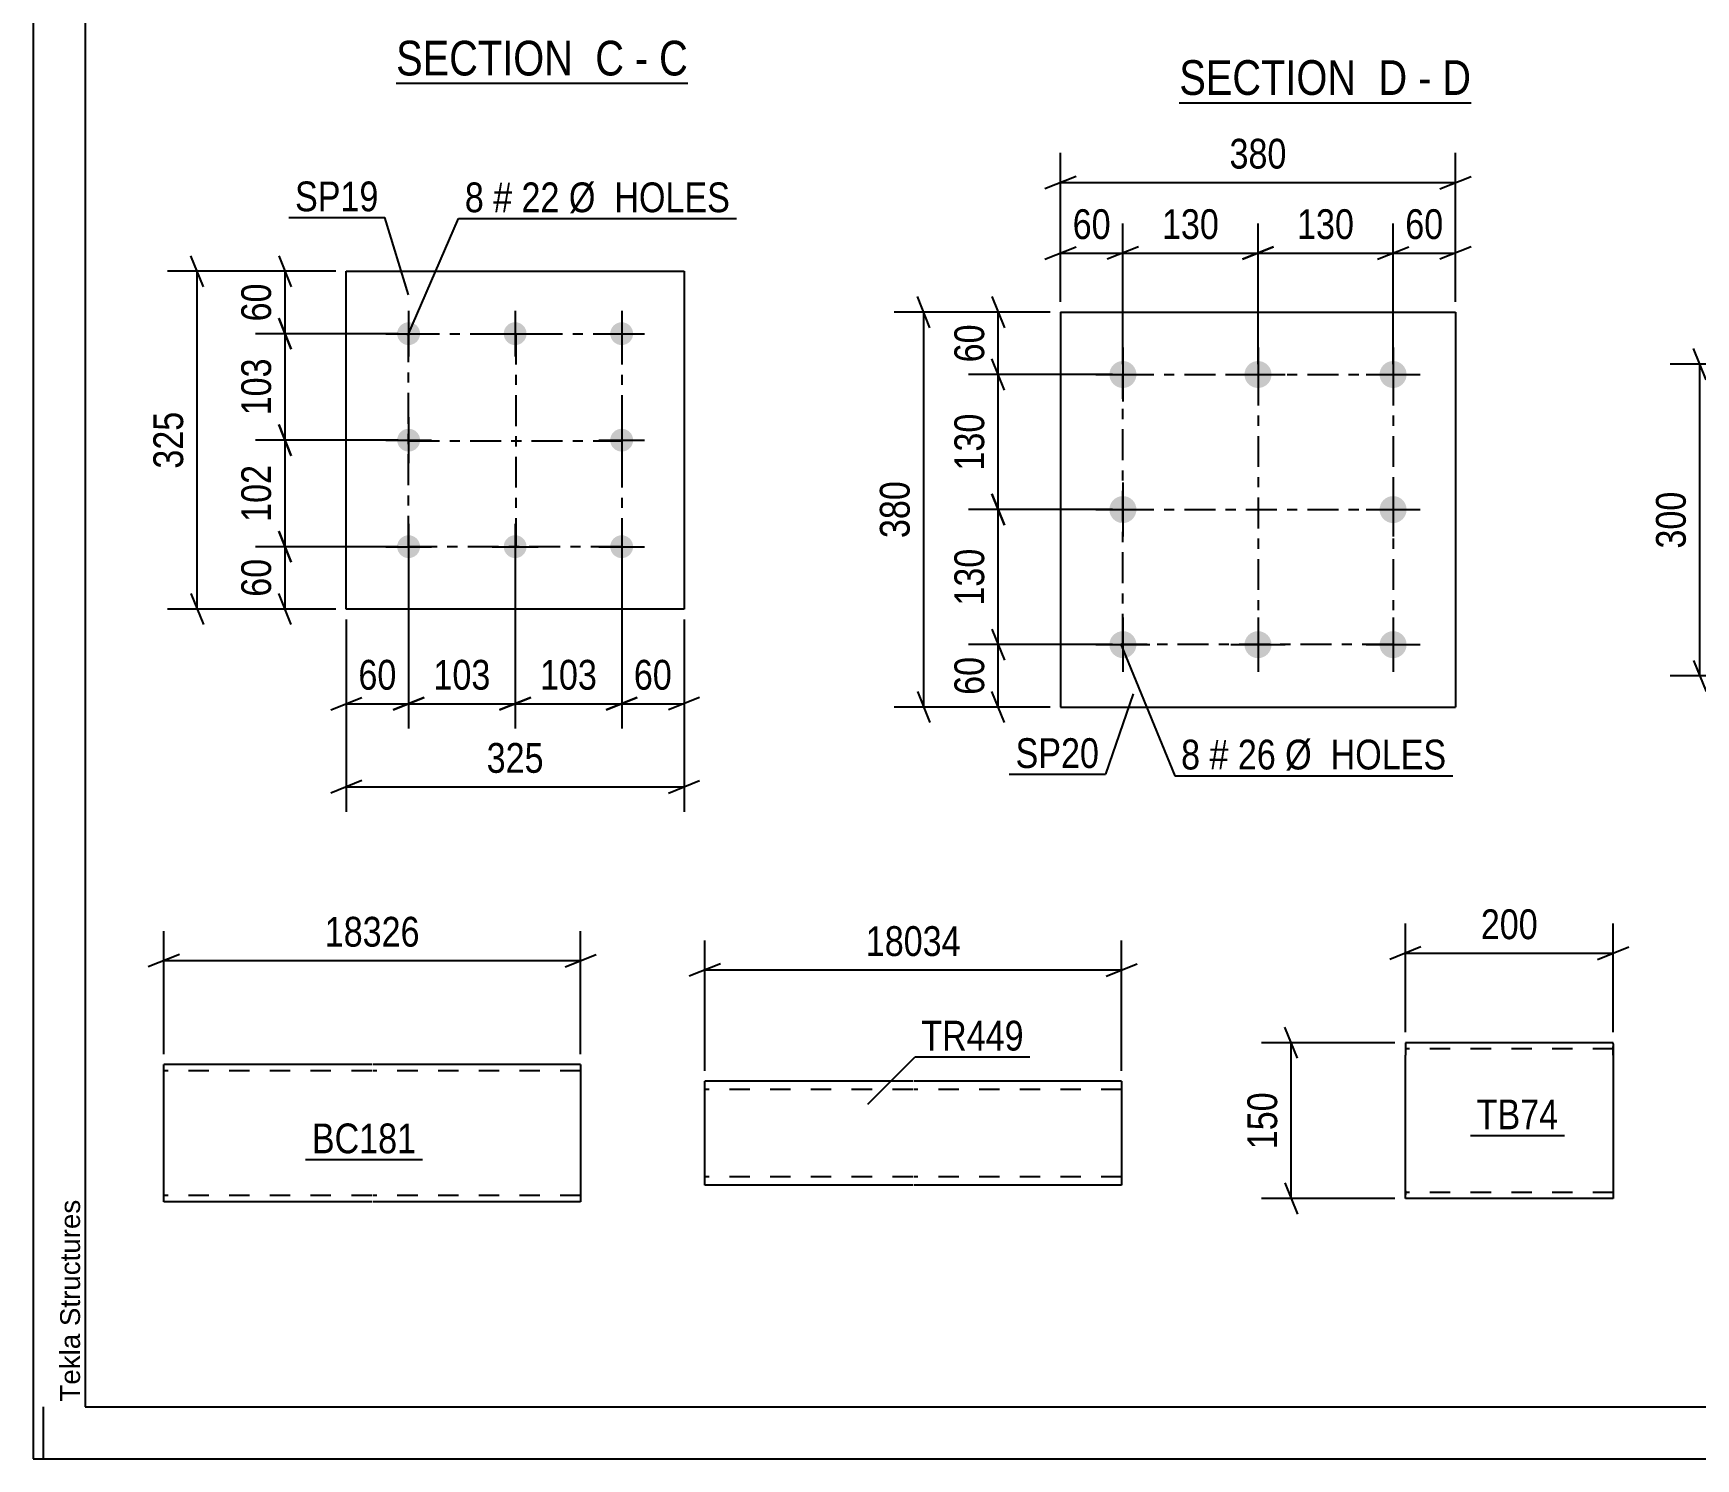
# Model space of a CAD drawing. Header units: millimetres. Extents: x 0 to 841, y 0 to 594.
# Drawn here: x 0 to 160, y 0 to 137.2 of the extents above; entities that cross this region are included whole.
import ezdxf

# ---------------------------------------------------------------- set-up
doc = ezdxf.new("R2010")
doc.units = ezdxf.units.MM
doc.linetypes.add('DXK_LINE_DOT2', pattern=[3.9198, 1.9599, -1.9599])
doc.linetypes.add('DXK_LINE_DOT3', pattern=[5.9187, 2.979, -0.9799, 0.9799, -0.9799])
doc.styles.add('Arial', font='ARIAL.TTF', dxfattribs={"height": 0.2})
doc.styles.add('Arial Narrow', font='ARIALN.TTF', dxfattribs={"height": 0.2})

# ---------------------------------------------------------------- blocks, each defined once
blk = doc.blocks.new('Unknown-318888112-18 - 7447')
at = {"color": 6, "linetype": 'Continuous'}
blk.add_line((110.28, 130.51), (138.35, 130.51), dxfattribs=at)
at = {"color": 0, "linetype": 'Continuous'}
for points in [[(128.39, 131.26), (128.39, 134.76), (110.28, 134.76), (110.28, 131.26)], [(132.21, 131.26), (132.21, 134.76), (129.44, 134.76), (129.44, 131.26)], [(134.53, 131.26), (134.53, 134.76), (133.26, 134.76), (133.26, 131.26)], [(138.35, 131.26), (138.35, 134.76), (135.58, 134.76), (135.58, 131.26)]]:
    blk.add_wipeout(points, dxfattribs=at)
at = {"color": 7, "linetype": 'Continuous', "style": 'Arial Narrow'}
for s, p in [('SECTION ', (110.28, 131.26)), ('D', (129.44, 131.26)), ('D', (135.58, 131.26)), ('-', (133.26, 131.26))]:
    blk.add_text(s, height=3.34, dxfattribs=at).set_placement(p)
blk = doc.blocks.new('Unknown-318888112-1133')
at = {"color": 5, "linetype": 'Continuous'}
for p, q in [((0, 594), (0, 0)), ((5, 589), (5, 5)), ((1, 0), (1, 5)), ((5, 5), (836, 5)), ((0, 0), (841, 0))]:
    blk.add_line(p, q, dxfattribs=at)
at = {"color": 174, "linetype": 'Continuous', "style": 'Arial'}
blk.add_text('Tekla Structures', height=1.9102, rotation=90, dxfattribs=at).set_placement((4.5, 5.5))
blk = doc.blocks.new('Unknown-318888112-13 - 2100')
at = {"color": 6, "linetype": 'Continuous'}
blk.add_line((34.92, 132.38), (62.99, 132.38), dxfattribs=at)
at = {"color": 0, "linetype": 'Continuous'}
for points in [[(53.03, 133.13), (53.03, 136.63), (34.92, 136.63), (34.92, 133.13)], [(56.85, 133.13), (56.85, 136.63), (54.08, 136.63), (54.08, 133.13)], [(59.17, 133.13), (59.17, 136.63), (57.9, 136.63), (57.9, 133.13)], [(62.99, 133.13), (62.99, 136.63), (60.22, 136.63), (60.22, 133.13)]]:
    blk.add_wipeout(points, dxfattribs=at)
at = {"color": 7, "linetype": 'Continuous', "style": 'Arial Narrow'}
for s, p in [('SECTION ', (34.92, 133.13)), ('C', (54.08, 133.13)), ('C', (60.22, 133.13)), ('-', (57.9, 133.13))]:
    blk.add_text(s, height=3.34, dxfattribs=at).set_placement(p)
blk = doc.blocks.new('Bolt-318888112-2651 - 2617')
at = {"linetype": 'Continuous'}
for points in [[(104.85, 105.65, -1), (104.85, 103.05, -1)], [(117.85, 105.65, -1), (117.85, 103.05, -1)], [(130.85, 105.65, -1), (130.85, 103.05, -1)], [(104.85, 92.65, -1), (104.85, 90.05, -1)], [(130.85, 92.65, -1), (130.85, 90.05, -1)], [(104.85, 79.65, -1), (104.85, 77.05, -1)], [(117.85, 79.65, -1), (117.85, 77.05, -1)], [(130.85, 79.65, -1), (130.85, 77.05, -1)]]:
    blk.add_hatch(color=1, dxfattribs=at).paths.add_polyline_path(points)
at = {"color": 1, "linetype": 'Continuous'}
for p, q in [((104.85, 106.95), (104.85, 101.75)), ((117.85, 106.95), (117.85, 101.75)), ((130.85, 106.95), (130.85, 101.75)), ((102.25, 104.35), (107.45, 104.35)), ((115.25, 104.35), (120.45, 104.35)), ((128.25, 104.35), (133.45, 104.35)), ((104.85, 93.95), (104.85, 88.75)), ((130.85, 93.95), (130.85, 88.75)), ((102.25, 91.35), (107.45, 91.35)), ((128.25, 91.35), (133.45, 91.35)), ((104.85, 80.95), (104.85, 75.75)), ((117.85, 80.95), (117.85, 75.75)), ((130.85, 80.95), (130.85, 75.75)), ((102.25, 78.35), (107.45, 78.35)), ((115.25, 78.35), (120.45, 78.35)), ((128.25, 78.35), (133.45, 78.35))]:
    blk.add_line(p, q, dxfattribs=at)
blk = doc.blocks.new('Part-318888112-2666 - 2617')
at = {"color": 2, "linetype": 'Continuous'}
for p, q in [((98.85, 110.35), (98.85, 72.35)), ((98.85, 110.35), (136.85, 110.35)), ((136.85, 110.35), (136.85, 72.35)), ((98.85, 72.35), (136.85, 72.35))]:
    blk.add_line(p, q, dxfattribs=at)
blk = doc.blocks.new('Part-318888112-2783 - 2768')
at = {"color": 2, "linetype": 'Continuous'}
for p, q in [((132.03, 40.04), (132.03, 38.84)), ((152.03, 40.04), (132.03, 40.04)), ((152.03, 39.94), (152.03, 40.04)), ((132.03, 25.78), (132.03, 38.84)), ((152.03, 39.94), (152.03, 38.84)), ((152.03, 38.84), (152.03, 25.04)), ((132.03, 25.13), (132.03, 25.78)), ((132.03, 25.04), (132.03, 25.13)), ((152.03, 25.04), (132.03, 25.04))]:
    blk.add_line(p, q, dxfattribs=at)
at = {"color": 7, "linetype": 'DXK_LINE_DOT2'}
for p, q in [((152.03, 39.44), (132.03, 39.44)), ((152.03, 38.84), (152.03, 39.68)), ((132.03, 25.78), (132.03, 25.39)), ((132.03, 25.64), (132.03, 25.68)), ((152.03, 25.64), (132.03, 25.64)), ((152.03, 25.64), (152.03, 25.68))]:
    blk.add_line(p, q, dxfattribs=at)
blk = doc.blocks.new('Part-318888112-2859 - 2853')
at = {"color": 2, "linetype": 'Continuous'}
for p, q in [((30.12, 81.78), (30.12, 114.28)), ((30.12, 114.28), (62.62, 114.28)), ((62.62, 114.28), (62.62, 81.78)), ((62.62, 81.78), (30.12, 81.78))]:
    blk.add_line(p, q, dxfattribs=at)
blk = doc.blocks.new('Bolt-318888112-2892 - 2853')
at = {"linetype": 'Continuous'}
for points in [[(36.12, 109.38, -1), (36.12, 107.18, -1)], [(46.37, 109.38, -1), (46.37, 107.18, -1)], [(56.62, 109.38, -1), (56.62, 107.18, -1)], [(36.12, 99.13, -1), (36.12, 96.93, -1)], [(56.62, 99.13, -1), (56.62, 96.93, -1)], [(36.12, 88.88, -1), (36.12, 86.68, -1)], [(46.37, 88.88, -1), (46.37, 86.68, -1)], [(56.62, 88.88, -1), (56.62, 86.68, -1)]]:
    blk.add_hatch(color=1, dxfattribs=at).paths.add_polyline_path(points)
at = {"color": 1, "linetype": 'Continuous'}
for p, q in [((36.12, 110.48), (36.12, 106.08)), ((46.37, 110.48), (46.37, 106.08)), ((56.62, 110.48), (56.62, 106.08)), ((33.92, 108.28), (38.32, 108.28)), ((44.17, 108.28), (48.57, 108.28)), ((54.42, 108.28), (58.82, 108.28)), ((36.12, 100.23), (36.12, 95.83)), ((56.62, 100.23), (56.62, 95.83)), ((33.92, 98.03), (38.32, 98.03)), ((54.42, 98.03), (58.82, 98.03)), ((36.12, 89.98), (36.12, 85.58)), ((46.37, 89.98), (46.37, 85.58)), ((56.62, 89.98), (56.62, 85.58)), ((33.92, 87.78), (38.32, 87.78)), ((44.17, 87.78), (48.57, 87.78)), ((54.42, 87.78), (58.82, 87.78))]:
    blk.add_line(p, q, dxfattribs=at)
blk = doc.blocks.new('Part-318888112-2384 - 2380')
at = {"color": 2, "linetype": 'Continuous'}
for p, q in [((32.57, 37.94), (12.57, 37.94)), ((12.57, 25.94), (12.57, 37.94)), ((52.67, 37.94), (32.67, 37.94)), ((52.67, 37.94), (52.67, 24.74)), ((12.57, 25.09), (12.57, 25.94)), ((12.57, 24.83), (12.57, 25.09)), ((12.57, 24.74), (12.57, 24.83)), ((32.57, 24.74), (12.57, 24.74)), ((52.67, 24.74), (32.67, 24.74))]:
    blk.add_line(p, q, dxfattribs=at)
at = {"color": 7, "linetype": 'DXK_LINE_DOT2'}
for p, q in [((32.57, 37.34), (12.57, 37.34)), ((52.67, 37.34), (32.67, 37.34)), ((12.57, 25.38), (12.57, 25.94)), ((12.57, 25.34), (12.57, 25.38)), ((12.57, 25.34), (12.57, 25.38)), ((12.57, 25.09), (12.57, 25.38)), ((32.57, 25.34), (12.57, 25.34)), ((12.57, 24.74), (12.57, 24.74)), ((52.67, 25.34), (32.67, 25.34)), ((52.67, 25.34), (52.67, 25.38))]:
    blk.add_line(p, q, dxfattribs=at)
blk = doc.blocks.new('Part-318888112-6880 - 6872')
at = {"color": 2, "linetype": 'Continuous'}
for p, q in [((84.63, 36.34), (64.63, 36.34)), ((64.63, 27.94), (64.63, 36.34)), ((104.73, 36.34), (84.73, 36.34)), ((104.73, 36.34), (104.73, 26.34)), ((64.63, 26.34), (64.63, 27.94)), ((84.63, 26.34), (64.63, 26.34)), ((104.73, 26.34), (84.73, 26.34))]:
    blk.add_line(p, q, dxfattribs=at)
at = {"color": 7, "linetype": 'DXK_LINE_DOT2'}
for p, q in [((84.63, 35.54), (64.63, 35.54)), ((104.73, 35.54), (84.73, 35.54)), ((64.63, 26.46), (64.63, 27.94)), ((64.63, 27.14), (64.63, 27.2)), ((104.73, 27.14), (104.73, 27.2)), ((84.63, 27.14), (64.63, 27.14)), ((104.73, 27.14), (84.73, 27.14))]:
    blk.add_line(p, q, dxfattribs=at)
blk = doc.blocks.new('Rectangle-318888112-2753 - 2617')
at = {"color": 1, "linetype": 'DXK_LINE_DOT3'}
blk.add_lwpolyline([(104.85, 104.35), (130.85, 104.35), (130.85, 78.35), (104.85, 78.35), (104.85, 104.35)], close=True, dxfattribs=at)
blk = doc.blocks.new('Rectangle-318888112-2979 - 2853')
at = {"color": 1, "linetype": 'DXK_LINE_DOT3'}
blk.add_lwpolyline([(36.12, 108.28), (56.62, 108.28), (56.62, 87.78), (36.12, 87.78), (36.12, 108.28)], close=True, dxfattribs=at)
blk = doc.blocks.new('Line-318888112-2746 - 2617')
at = {"color": 1, "linetype": 'DXK_LINE_DOT3'}
blk.add_line((117.85, 104.35), (117.85, 78.35), dxfattribs=at)
blk = doc.blocks.new('Line-318888112-2972 - 2853')
at = {"color": 1, "linetype": 'DXK_LINE_DOT3'}
blk.add_line((46.42, 108.28), (46.42, 87.78), dxfattribs=at)
blk = doc.blocks.new('Line-318888112-2739 - 2617')
at = {"color": 1, "linetype": 'DXK_LINE_DOT3'}
blk.add_line((104.85, 91.35), (130.85, 91.35), dxfattribs=at)
blk = doc.blocks.new('Line-318888112-2965 - 2853')
at = {"color": 1, "linetype": 'DXK_LINE_DOT3'}
blk.add_line((36.12, 97.98), (56.62, 97.98), dxfattribs=at)
blk = doc.blocks.new('StraightDimension-318888112-2668 - 2617')
at = {"color": 7, "linetype": 'Continuous'}
for p, q in [((98.85, 111.35), (98.85, 125.67)), ((136.85, 111.35), (136.85, 125.67)), ((100.35, 123.42), (97.35, 122.22)), ((135.35, 122.22), (138.35, 123.42)), ((98.85, 122.82), (136.85, 122.82))]:
    blk.add_line(p, q, dxfattribs=at)
at = {"color": 0}
blk.add_wipeout([(121.19, 123.57), (121.19, 127.77), (114.51, 127.77), (114.51, 123.57)], dxfattribs=at)
at = {"color": 3, "style": 'Arial Narrow'}
blk.add_text('380', height=2.863, dxfattribs=at).set_placement((115.11, 124.17))
blk = doc.blocks.new('StraightDimension-318888112-2681 - 2617')
at = {"color": 7, "linetype": 'Continuous'}
for p, q in [((98.85, 111.35), (98.85, 118.89)), ((104.85, 105.35), (104.85, 118.89)), ((97.35, 115.44), (100.35, 116.64)), ((98.85, 116.04), (104.85, 116.04)), ((106.35, 116.64), (103.35, 115.44))]:
    blk.add_line(p, q, dxfattribs=at)
at = {"color": 0}
blk.add_wipeout([(104.28, 116.79), (104.28, 120.99), (99.42, 120.99), (99.42, 116.79)], dxfattribs=at)
at = {"color": 3, "style": 'Arial Narrow'}
blk.add_text('60', height=2.863, dxfattribs=at).set_placement((100.02, 117.39))
blk = doc.blocks.new('StraightDimension-318888112-2691 - 2617')
at = {"color": 7, "linetype": 'Continuous'}
for p, q in [((130.85, 105.35), (130.85, 118.89)), ((136.85, 111.35), (136.85, 118.89)), ((129.35, 115.44), (132.35, 116.64)), ((130.85, 116.04), (136.85, 116.04)), ((138.35, 116.64), (135.35, 115.44))]:
    blk.add_line(p, q, dxfattribs=at)
at = {"color": 0}
blk.add_wipeout([(136.28, 116.79), (136.28, 120.99), (131.42, 120.99), (131.42, 116.79)], dxfattribs=at)
at = {"color": 3, "style": 'Arial Narrow'}
blk.add_text('60', height=2.863, dxfattribs=at).set_placement((132.02, 117.39))
blk = doc.blocks.new('StraightDimension-318888112-2704 - 2617')
at = {"color": 7, "linetype": 'Continuous'}
for p, q in [((86.28, 108.85), (85.08, 111.85)), ((97.85, 110.35), (82.83, 110.35)), ((85.68, 72.35), (85.68, 110.35)), ((85.08, 73.85), (86.28, 70.85)), ((97.85, 72.35), (82.83, 72.35))]:
    blk.add_line(p, q, dxfattribs=at)
at = {"color": 0}
blk.add_wipeout([(84.93, 94.69), (80.73, 94.69), (80.73, 88.01), (84.93, 88.01)], dxfattribs=at)
at = {"color": 3, "style": 'Arial Narrow'}
blk.add_text('380', height=2.863, rotation=90.0002, dxfattribs=at).set_placement((84.33, 88.61))
blk = doc.blocks.new('StraightDimension-318888112-2719 - 2617')
at = {"color": 7, "linetype": 'Continuous'}
for p, q in [((92.25, 79.85), (93.45, 76.85)), ((103.85, 78.35), (90, 78.35)), ((92.85, 72.35), (92.85, 78.35)), ((93.45, 70.85), (92.25, 73.85)), ((97.85, 72.35), (90, 72.35))]:
    blk.add_line(p, q, dxfattribs=at)
at = {"color": 0}
blk.add_wipeout([(92.1, 77.78), (87.9, 77.78), (87.9, 72.92), (92.1, 72.92)], dxfattribs=at)
at = {"color": 3, "style": 'Arial Narrow'}
blk.add_text('60', height=2.863, rotation=90.0002, dxfattribs=at).set_placement((91.5, 73.52))
blk = doc.blocks.new('StraightDimension-318888112-2729 - 2617')
at = {"color": 7, "linetype": 'Continuous'}
for p, q in [((92.25, 111.85), (93.45, 108.85)), ((97.85, 110.35), (90, 110.35)), ((92.85, 104.35), (92.85, 110.35)), ((93.45, 102.85), (92.25, 105.85)), ((103.85, 104.35), (90, 104.35))]:
    blk.add_line(p, q, dxfattribs=at)
at = {"color": 0}
blk.add_wipeout([(92.1, 109.78), (87.9, 109.78), (87.9, 104.92), (92.1, 104.92)], dxfattribs=at)
at = {"color": 3, "style": 'Arial Narrow'}
blk.add_text('60', height=2.863, rotation=90.0002, dxfattribs=at).set_placement((91.5, 105.52))
blk = doc.blocks.new('StraightDimension-318888112-10821 - 2617')
at = {"color": 7, "linetype": 'Continuous'}
for p, q in [((104.85, 105.35), (104.85, 118.89)), ((117.85, 105.35), (117.85, 118.89)), ((106.35, 116.64), (103.35, 115.44)), ((104.85, 116.04), (117.85, 116.04)), ((116.35, 115.44), (119.35, 116.64))]:
    blk.add_line(p, q, dxfattribs=at)
at = {"color": 0}
blk.add_wipeout([(114.69, 116.79), (114.69, 120.99), (108.01, 120.99), (108.01, 116.79)], dxfattribs=at)
at = {"color": 3, "style": 'Arial Narrow'}
blk.add_text('130', height=2.863, dxfattribs=at).set_placement((108.61, 117.39))
blk = doc.blocks.new('StraightDimension-318888112-10823 - 2617')
at = {"color": 7, "linetype": 'Continuous'}
for p, q in [((117.85, 105.35), (117.85, 118.89)), ((130.85, 105.35), (130.85, 118.89)), ((119.35, 116.64), (116.35, 115.44)), ((117.85, 116.04), (130.85, 116.04)), ((129.35, 115.44), (132.35, 116.64))]:
    blk.add_line(p, q, dxfattribs=at)
at = {"color": 0}
blk.add_wipeout([(127.69, 116.79), (127.69, 120.99), (121.01, 120.99), (121.01, 116.79)], dxfattribs=at)
at = {"color": 3, "style": 'Arial Narrow'}
blk.add_text('130', height=2.863, dxfattribs=at).set_placement((121.61, 117.39))
blk = doc.blocks.new('StraightDimension-318888112-10843 - 2617')
at = {"color": 7, "linetype": 'Continuous'}
for p, q in [((93.45, 89.85), (92.25, 92.85)), ((103.85, 91.35), (90, 91.35)), ((92.85, 78.35), (92.85, 91.35)), ((92.25, 79.85), (93.45, 76.85)), ((103.85, 78.35), (90, 78.35))]:
    blk.add_line(p, q, dxfattribs=at)
at = {"color": 0}
blk.add_wipeout([(92.1, 88.19), (87.9, 88.19), (87.9, 81.51), (92.1, 81.51)], dxfattribs=at)
at = {"color": 3, "style": 'Arial Narrow'}
blk.add_text('130', height=2.863, rotation=90.0002, dxfattribs=at).set_placement((91.5, 82.11))
blk = doc.blocks.new('StraightDimension-318888112-10845 - 2617')
at = {"color": 7, "linetype": 'Continuous'}
for p, q in [((93.45, 102.85), (92.25, 105.85)), ((103.85, 104.35), (90, 104.35)), ((92.85, 91.35), (92.85, 104.35)), ((92.25, 92.85), (93.45, 89.85)), ((103.85, 91.35), (90, 91.35))]:
    blk.add_line(p, q, dxfattribs=at)
at = {"color": 0}
blk.add_wipeout([(92.1, 101.19), (87.9, 101.19), (87.9, 94.51), (92.1, 94.51)], dxfattribs=at)
at = {"color": 3, "style": 'Arial Narrow'}
blk.add_text('130', height=2.863, rotation=90.0002, dxfattribs=at).set_placement((91.5, 95.11))
blk = doc.blocks.new('StraightDimension-318888112-2785 - 2768')
at = {"color": 7, "linetype": 'Continuous'}
for p, q in [((131.03, 40.04), (118.19, 40.04)), ((121.64, 38.54), (120.44, 41.54)), ((121.04, 25.04), (121.04, 40.04)), ((120.44, 26.54), (121.64, 23.54)), ((131.03, 25.04), (118.19, 25.04))]:
    blk.add_line(p, q, dxfattribs=at)
at = {"color": 0}
blk.add_wipeout([(120.29, 35.88), (116.09, 35.88), (116.09, 29.19), (120.29, 29.19)], dxfattribs=at)
at = {"color": 3, "style": 'Arial Narrow'}
blk.add_text('150', height=2.863, rotation=90.0002, dxfattribs=at).set_placement((119.69, 29.79))
blk = doc.blocks.new('StraightDimension-318888112-2796 - 2768')
at = {"color": 7, "linetype": 'Continuous'}
for p, q in [((132.03, 41.04), (132.03, 51.51)), ((152.03, 41.04), (152.03, 51.51)), ((133.53, 49.26), (130.53, 48.06)), ((132.03, 48.66), (152.03, 48.66)), ((150.53, 48.06), (153.53, 49.26))]:
    blk.add_line(p, q, dxfattribs=at)
at = {"color": 0}
blk.add_wipeout([(145.37, 49.41), (145.37, 53.61), (138.69, 53.61), (138.69, 49.41)], dxfattribs=at)
at = {"color": 3, "style": 'Arial Narrow'}
blk.add_text('200', height=2.863, dxfattribs=at).set_placement((139.29, 50.01))
blk = doc.blocks.new('StraightDimension-318888112-2919 - 2853')
at = {"color": 7, "linetype": 'Continuous'}
for p, q in [((30.12, 80.78), (30.12, 62.27)), ((62.62, 80.78), (62.62, 62.27)), ((31.62, 65.27), (28.62, 64.07)), ((30.12, 64.67), (62.62, 64.67)), ((61.12, 64.07), (64.12, 65.27))]:
    blk.add_line(p, q, dxfattribs=at)
at = {"color": 0}
blk.add_wipeout([(49.71, 65.42), (49.71, 69.62), (43.03, 69.62), (43.03, 65.42)], dxfattribs=at)
at = {"color": 3, "style": 'Arial Narrow'}
blk.add_text('325', height=2.863, dxfattribs=at).set_placement((43.63, 66.02))
blk = doc.blocks.new('StraightDimension-318888112-10875 - 2853')
at = {"color": 7, "linetype": 'Continuous'}
for p, q in [((23.63, 99.53), (24.83, 96.53)), ((35.12, 98.03), (21.38, 98.03)), ((24.23, 87.78), (24.23, 98.03)), ((24.83, 86.28), (23.63, 89.28)), ((35.12, 87.78), (21.38, 87.78))]:
    blk.add_line(p, q, dxfattribs=at)
at = {"color": 0}
blk.add_wipeout([(23.48, 96.25), (19.28, 96.25), (19.28, 89.57), (23.48, 89.57)], dxfattribs=at)
at = {"color": 3, "style": 'Arial Narrow'}
blk.add_text('102', height=2.863, rotation=90.0002, dxfattribs=at).set_placement((22.88, 90.17))
blk = doc.blocks.new('StraightDimension-318888112-2908 - 2853')
at = {"color": 7, "linetype": 'Continuous'}
for p, q in [((23.63, 89.28), (24.83, 86.28)), ((35.12, 87.78), (21.38, 87.78)), ((24.23, 81.78), (24.23, 87.78)), ((24.83, 80.28), (23.63, 83.28)), ((29.12, 81.78), (21.38, 81.78))]:
    blk.add_line(p, q, dxfattribs=at)
at = {"color": 0}
blk.add_wipeout([(23.48, 87.21), (19.28, 87.21), (19.28, 82.36), (23.48, 82.36)], dxfattribs=at)
at = {"color": 3, "style": 'Arial Narrow'}
blk.add_text('60', height=2.863, rotation=90.0002, dxfattribs=at).set_placement((22.88, 82.96))
blk = doc.blocks.new('StraightDimension-318888112-2898 - 2853')
at = {"color": 7, "linetype": 'Continuous'}
for p, q in [((23.63, 115.78), (24.83, 112.78)), ((29.12, 114.28), (21.38, 114.28)), ((24.23, 108.28), (24.23, 114.28)), ((24.83, 106.78), (23.63, 109.78)), ((35.12, 108.28), (21.38, 108.28))]:
    blk.add_line(p, q, dxfattribs=at)
at = {"color": 0}
blk.add_wipeout([(23.48, 113.71), (19.28, 113.71), (19.28, 108.86), (23.48, 108.86)], dxfattribs=at)
at = {"color": 3, "style": 'Arial Narrow'}
blk.add_text('60', height=2.863, rotation=90.0002, dxfattribs=at).set_placement((22.88, 109.46))
blk = doc.blocks.new('StraightDimension-318888112-2934 - 2853')
at = {"color": 7, "linetype": 'Continuous'}
for p, q in [((56.62, 86.78), (56.62, 70.27)), ((62.62, 80.78), (62.62, 70.27)), ((55.12, 72.07), (58.12, 73.27)), ((56.62, 72.67), (62.62, 72.67)), ((64.12, 73.27), (61.12, 72.07))]:
    blk.add_line(p, q, dxfattribs=at)
at = {"color": 0}
blk.add_wipeout([(62.05, 73.42), (62.05, 77.62), (57.19, 77.62), (57.19, 73.42)], dxfattribs=at)
at = {"color": 3, "style": 'Arial Narrow'}
blk.add_text('60', height=2.863, dxfattribs=at).set_placement((57.79, 74.02))
blk = doc.blocks.new('StraightDimension-318888112-2944 - 2853')
at = {"color": 7, "linetype": 'Continuous'}
for p, q in [((36.12, 86.78), (36.12, 70.27)), ((30.12, 80.78), (30.12, 70.27)), ((28.62, 72.07), (31.62, 73.27)), ((30.12, 72.67), (36.12, 72.67)), ((37.62, 73.27), (34.62, 72.07))]:
    blk.add_line(p, q, dxfattribs=at)
at = {"color": 0}
blk.add_wipeout([(35.55, 73.42), (35.55, 77.62), (30.69, 77.62), (30.69, 73.42)], dxfattribs=at)
at = {"color": 3, "style": 'Arial Narrow'}
blk.add_text('60', height=2.863, dxfattribs=at).set_placement((31.29, 74.02))
blk = doc.blocks.new('StraightDimension-318888112-2955 - 2853')
at = {"color": 7, "linetype": 'Continuous'}
for p, q in [((16.37, 112.78), (15.17, 115.78)), ((29.12, 114.28), (12.92, 114.28)), ((15.77, 81.78), (15.77, 114.28)), ((15.17, 83.28), (16.37, 80.28)), ((29.12, 81.78), (12.92, 81.78))]:
    blk.add_line(p, q, dxfattribs=at)
at = {"color": 0}
blk.add_wipeout([(15.02, 101.38), (10.82, 101.38), (10.82, 94.69), (15.02, 94.69)], dxfattribs=at)
at = {"color": 3, "style": 'Arial Narrow'}
blk.add_text('325', height=2.863, rotation=90.0002, dxfattribs=at).set_placement((14.42, 95.29))
blk = doc.blocks.new('StraightDimension-318888112-10877 - 2853')
at = {"color": 7, "linetype": 'Continuous'}
for p, q in [((23.63, 109.78), (24.83, 106.78)), ((35.12, 108.28), (21.38, 108.28)), ((24.23, 98.03), (24.23, 108.28)), ((24.83, 96.53), (23.63, 99.53)), ((35.12, 98.03), (21.38, 98.03))]:
    blk.add_line(p, q, dxfattribs=at)
at = {"color": 0}
blk.add_wipeout([(23.48, 106.5), (19.28, 106.5), (19.28, 99.82), (23.48, 99.82)], dxfattribs=at)
at = {"color": 3, "style": 'Arial Narrow'}
blk.add_text('103', height=2.863, rotation=90.0002, dxfattribs=at).set_placement((22.88, 100.42))
blk = doc.blocks.new('StraightDimension-318888112-10897 - 2853')
at = {"color": 7, "linetype": 'Continuous'}
for p, q in [((36.12, 86.78), (36.12, 70.27)), ((46.37, 86.78), (46.37, 70.27)), ((34.62, 72.07), (37.62, 73.27)), ((36.12, 72.67), (46.37, 72.67)), ((47.87, 73.27), (44.87, 72.07))]:
    blk.add_line(p, q, dxfattribs=at)
at = {"color": 0}
blk.add_wipeout([(44.59, 73.42), (44.59, 77.62), (37.91, 77.62), (37.91, 73.42)], dxfattribs=at)
at = {"color": 3, "style": 'Arial Narrow'}
blk.add_text('103', height=2.863, dxfattribs=at).set_placement((38.51, 74.02))
blk = doc.blocks.new('StraightDimension-318888112-10899 - 2853')
at = {"color": 7, "linetype": 'Continuous'}
for p, q in [((46.37, 86.78), (46.37, 70.27)), ((56.62, 86.78), (56.62, 70.27)), ((44.87, 72.07), (47.87, 73.27)), ((46.37, 72.67), (56.62, 72.67)), ((58.12, 73.27), (55.12, 72.07))]:
    blk.add_line(p, q, dxfattribs=at)
at = {"color": 0}
blk.add_wipeout([(54.84, 73.42), (54.84, 77.62), (48.16, 77.62), (48.16, 73.42)], dxfattribs=at)
at = {"color": 3, "style": 'Arial Narrow'}
blk.add_text('103', height=2.863, dxfattribs=at).set_placement((48.76, 74.02))
blk = doc.blocks.new('StraightDimension-318888112-2463 - 2380')
at = {"color": 7, "linetype": 'Continuous'}
for p, q in [((12.57, 38.94), (12.57, 50.79)), ((52.67, 38.94), (52.67, 50.79)), ((14.07, 48.54), (11.07, 47.34)), ((51.17, 47.34), (54.17, 48.54)), ((12.57, 47.94), (52.67, 47.94))]:
    blk.add_line(p, q, dxfattribs=at)
at = {"color": 0}
blk.add_wipeout([(37.79, 48.69), (37.79, 52.89), (27.45, 52.89), (27.45, 48.69)], dxfattribs=at)
at = {"color": 3, "style": 'Arial Narrow'}
blk.add_text('18326', height=2.863, dxfattribs=at).set_placement((28.05, 49.29))
blk = doc.blocks.new('StraightDimension-318888112-6885 - 6872')
at = {"color": 7, "linetype": 'Continuous'}
for p, q in [((64.63, 37.34), (64.63, 49.89)), ((104.73, 37.34), (104.73, 49.89)), ((66.13, 47.64), (63.13, 46.44)), ((64.63, 47.04), (104.73, 47.04)), ((103.23, 46.44), (106.23, 47.64))]:
    blk.add_line(p, q, dxfattribs=at)
at = {"color": 0}
blk.add_wipeout([(89.85, 47.79), (89.85, 51.99), (79.51, 51.99), (79.51, 47.79)], dxfattribs=at)
at = {"color": 3, "style": 'Arial Narrow'}
blk.add_text('18034', height=2.863, dxfattribs=at).set_placement((80.11, 48.39))
blk = doc.blocks.new('StraightDimension-318888112-7326 - 7237')
at = {"color": 7, "linetype": 'Continuous'}
for p, q in [((160.96, 103.84), (159.76, 106.84)), ((176.88, 105.34), (157.51, 105.34)), ((160.36, 75.34), (160.36, 105.34)), ((159.76, 76.84), (160.96, 73.84)), ((176.88, 75.34), (157.51, 75.34))]:
    blk.add_line(p, q, dxfattribs=at)
at = {"color": 0}
blk.add_wipeout([(159.61, 93.68), (155.41, 93.68), (155.41, 87), (159.61, 87)], dxfattribs=at)
at = {"color": 3, "style": 'Arial Narrow'}
blk.add_text('300', height=2.863, rotation=90.0002, dxfattribs=at).set_placement((159.01, 87.6))
blk = doc.blocks.new('Mark-318888112-2647 - 2617')
at = {"color": 0}
for points in [[(112.28, 66.34), (112.28, 69.34), (110.45, 69.34), (110.45, 66.34)], [(115.01, 66.34), (115.01, 69.34), (113.18, 69.34), (113.18, 66.34)], [(119.56, 66.34), (119.56, 69.34), (115.91, 69.34), (115.91, 66.34)], [(135.99, 66.34), (135.99, 69.34), (120.46, 69.34), (120.46, 66.34)]]:
    blk.add_wipeout(points, dxfattribs=at)
for points in [[(112.28, 66.34), (112.28, 69.34), (110.45, 69.34), (110.45, 66.34)], [(115.01, 66.34), (115.01, 69.34), (113.18, 69.34), (113.18, 66.34)], [(119.56, 66.34), (119.56, 69.34), (115.91, 69.34), (115.91, 66.34)], [(135.99, 66.34), (135.99, 69.34), (120.46, 69.34), (120.46, 66.34)]]:
    blk.add_wipeout(points, dxfattribs=at)
at = {"color": 7, "linetype": 'Continuous'}
for p, q in [((104.61, 78.45), (109.85, 65.74)), ((109.85, 65.74), (136.59, 65.74))]:
    blk.add_line(p, q, dxfattribs=at)
at = {"color": 3, "style": 'Arial Narrow'}
for s, height, p in [('8', 2.86, (110.45, 66.34)), ('#', 2.86, (113.18, 66.34)), ('26', 2.863, (115.91, 66.34)), ('Ø  HOLES', 2.863, (120.46, 66.34))]:
    blk.add_text(s, height=height, dxfattribs=at).set_placement(p)
blk = doc.blocks.new('Mark-318888112-2662 - 2617')
at = {"color": 0}
blk.add_wipeout([(102.56, 66.48), (102.56, 69.48), (94.52, 69.48), (94.52, 66.48)], dxfattribs=at)
blk.add_wipeout([(102.56, 66.48), (102.56, 69.48), (94.52, 69.48), (94.52, 66.48)], dxfattribs=at)
at = {"color": 30, "linetype": 'Continuous'}
for p in [(105.83, 73.62), (93.92, 65.88)]:
    blk.add_line(p, (103.16, 65.88), dxfattribs=at)
at = {"color": 3, "style": 'Arial Narrow'}
blk.add_text('SP20', height=2.863, dxfattribs=at).set_placement((94.52, 66.48))
blk = doc.blocks.new('Mark-318888112-2781 - 2768')
at = {"color": 0}
blk.add_wipeout([(146.75, 31.71), (146.75, 34.71), (138.89, 34.71), (138.89, 31.71)], dxfattribs=at)
blk.add_wipeout([(146.75, 31.71), (146.75, 34.71), (138.89, 34.71), (138.89, 31.71)], dxfattribs=at)
at = {"color": 30, "linetype": 'Continuous'}
blk.add_line((138.29, 31.11), (147.35, 31.11), dxfattribs=at)
at = {"color": 3, "style": 'Arial Narrow'}
blk.add_text('TB74', height=2.863, dxfattribs=at).set_placement((138.89, 31.71))
blk = doc.blocks.new('Mark-318888112-2855 - 2853')
at = {"color": 0}
blk.add_wipeout([(33.23, 120.06), (33.23, 123.06), (25.19, 123.06), (25.19, 120.06)], dxfattribs=at)
blk.add_wipeout([(33.23, 120.06), (33.23, 123.06), (25.19, 123.06), (25.19, 120.06)], dxfattribs=at)
at = {"color": 30, "linetype": 'Continuous'}
for p in [(24.59, 119.46), (36.12, 112.03)]:
    blk.add_line(p, (33.83, 119.46), dxfattribs=at)
at = {"color": 3, "style": 'Arial Narrow'}
blk.add_text('SP19', height=2.863, dxfattribs=at).set_placement((25.19, 120.06))
blk = doc.blocks.new('Mark-318888112-2888 - 2853')
at = {"color": 0}
for points in [[(43.36, 119.97), (43.36, 122.97), (41.53, 122.97), (41.53, 119.97)], [(46.08, 119.97), (46.08, 122.97), (44.26, 122.97), (44.26, 119.97)], [(50.64, 119.97), (50.64, 122.97), (46.98, 122.97), (46.98, 119.97)], [(67.07, 119.97), (67.07, 122.97), (51.54, 122.97), (51.54, 119.97)]]:
    blk.add_wipeout(points, dxfattribs=at)
for points in [[(43.36, 119.97), (43.36, 122.97), (41.53, 122.97), (41.53, 119.97)], [(46.08, 119.97), (46.08, 122.97), (44.26, 122.97), (44.26, 119.97)], [(50.64, 119.97), (50.64, 122.97), (46.98, 122.97), (46.98, 119.97)], [(67.07, 119.97), (67.07, 122.97), (51.54, 122.97), (51.54, 119.97)]]:
    blk.add_wipeout(points, dxfattribs=at)
at = {"color": 7, "linetype": 'Continuous'}
for p, q in [((36.03, 108.09), (40.93, 119.37)), ((40.93, 119.37), (67.67, 119.37))]:
    blk.add_line(p, q, dxfattribs=at)
at = {"color": 3, "style": 'Arial Narrow'}
for s, height, p in [('8', 2.86, (41.53, 119.97)), ('#', 2.86, (44.26, 119.97)), ('22', 2.863, (46.98, 119.97)), ('Ø  HOLES', 2.863, (51.54, 119.97))]:
    blk.add_text(s, height=height, dxfattribs=at).set_placement(p)
blk = doc.blocks.new('Mark-318888112-2382 - 2380')
at = {"color": 0}
blk.add_wipeout([(36.86, 29.4), (36.86, 32.4), (26.81, 32.4), (26.81, 29.4)], dxfattribs=at)
blk.add_wipeout([(36.86, 29.4), (36.86, 32.4), (26.81, 32.4), (26.81, 29.4)], dxfattribs=at)
at = {"color": 30, "linetype": 'Continuous'}
blk.add_line((26.21, 28.8), (37.46, 28.8), dxfattribs=at)
at = {"color": 3, "style": 'Arial Narrow'}
blk.add_text('BC181', height=2.863, dxfattribs=at).set_placement((26.81, 29.4))
blk = doc.blocks.new('Mark-318888112-6876 - 6872')
at = {"color": 0}
blk.add_wipeout([(95.31, 39.29), (95.31, 42.29), (85.45, 42.29), (85.45, 39.29)], dxfattribs=at)
blk.add_wipeout([(95.31, 39.29), (95.31, 42.29), (85.45, 42.29), (85.45, 39.29)], dxfattribs=at)
at = {"color": 30, "linetype": 'Continuous'}
for p, q in [((80.31, 34.13), (84.85, 38.69)), ((84.85, 38.69), (95.91, 38.69))]:
    blk.add_line(p, q, dxfattribs=at)
at = {"color": 3, "style": 'Arial Narrow'}
blk.add_text('TR449', height=2.863, dxfattribs=at).set_placement((85.45, 39.29))

msp = doc.modelspace()

# ---------------------------------------------------------------- block references
for name in ['Unknown-318888112-18 - 7447', 'Part-318888112-2859 - 2853', 'Bolt-318888112-2892 - 2853', 'Part-318888112-2666 - 2617', 'Rectangle-318888112-2979 - 2853', 'Line-318888112-2972 - 2853', 'Bolt-318888112-2651 - 2617', 'Rectangle-318888112-2753 - 2617', 'Line-318888112-2746 - 2617', 'Line-318888112-2965 - 2853', 'Line-318888112-2739 - 2617', 'Part-318888112-2783 - 2768', 'Part-318888112-2384 - 2380', 'Part-318888112-6880 - 6872']:
    msp.add_blockref(name, (0, 0))

# ---------------------------------------------------------------- next in the draw order: block references
msp.add_blockref('Unknown-318888112-1133', (0, 0))

# ---------------------------------------------------------------- next in the draw order: block references
for name in ['Unknown-318888112-13 - 2100', 'StraightDimension-318888112-2668 - 2617', 'StraightDimension-318888112-2898 - 2853', 'StraightDimension-318888112-7326 - 7237', 'StraightDimension-318888112-10875 - 2853', 'StraightDimension-318888112-2919 - 2853', 'StraightDimension-318888112-2463 - 2380', 'StraightDimension-318888112-6885 - 6872', 'StraightDimension-318888112-2785 - 2768', 'Mark-318888112-2781 - 2768', 'Mark-318888112-2382 - 2380']:
    msp.add_blockref(name, (0, 0))

# ---------------------------------------------------------------- next in the draw order: block references
for name in ['StraightDimension-318888112-2681 - 2617', 'StraightDimension-318888112-2691 - 2617', 'StraightDimension-318888112-2908 - 2853', 'StraightDimension-318888112-2934 - 2853', 'StraightDimension-318888112-2796 - 2768', 'Mark-318888112-6876 - 6872']:
    msp.add_blockref(name, (0, 0))

# ---------------------------------------------------------------- next in the draw order: block references
for name in ['StraightDimension-318888112-2704 - 2617', 'StraightDimension-318888112-2944 - 2853']:
    msp.add_blockref(name, (0, 0))

# ---------------------------------------------------------------- next in the draw order: block references
for name in ['StraightDimension-318888112-2955 - 2853', 'StraightDimension-318888112-2729 - 2617', 'StraightDimension-318888112-10897 - 2853', 'StraightDimension-318888112-2719 - 2617']:
    msp.add_blockref(name, (0, 0))

# ---------------------------------------------------------------- next in the draw order: block references
for name in ['Mark-318888112-2855 - 2853', 'StraightDimension-318888112-10821 - 2617', 'StraightDimension-318888112-10877 - 2853', 'StraightDimension-318888112-10843 - 2617', 'StraightDimension-318888112-10899 - 2853']:
    msp.add_blockref(name, (0, 0))

# ---------------------------------------------------------------- next in the draw order: block references
for name in ['Mark-318888112-2888 - 2853', 'StraightDimension-318888112-10823 - 2617', 'StraightDimension-318888112-10845 - 2617', 'Mark-318888112-2647 - 2617']:
    msp.add_blockref(name, (0, 0))

# ---------------------------------------------------------------- next in the draw order: block references
msp.add_blockref('Mark-318888112-2662 - 2617', (0, 0))

doc.saveas('drawing.dxf')
